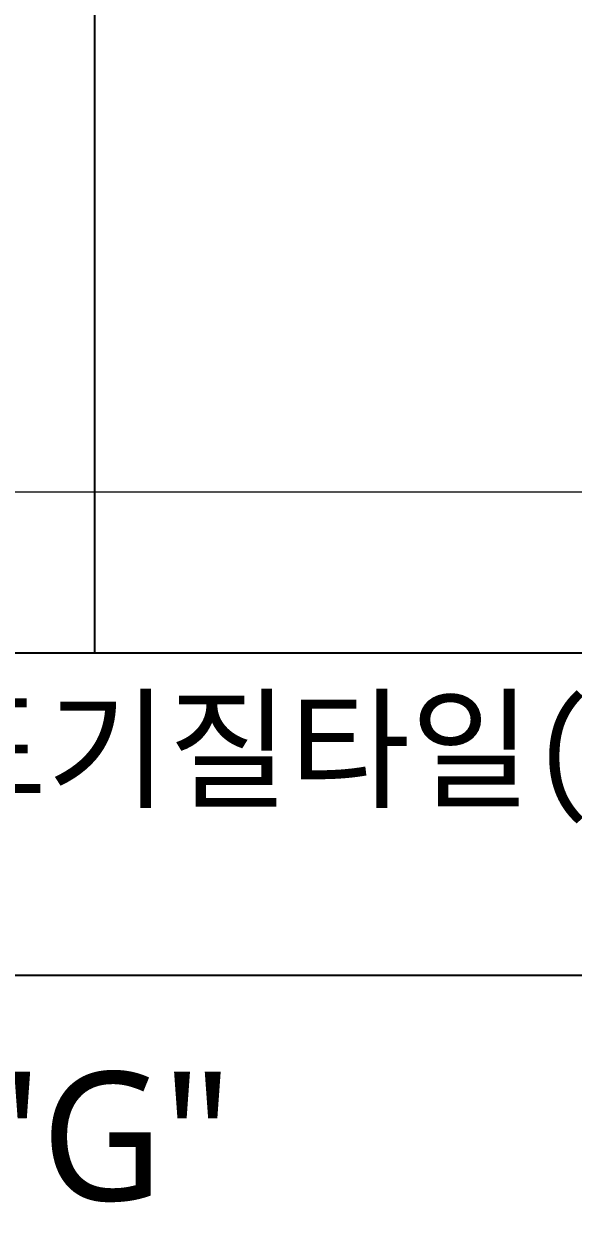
# Model space of a CAD drawing. Header units: millimetres. Extents: x -423835 to -174325, y -1379898 to -1311126.
# Drawn here: x -295123 to -294099, y -1379737 to -1377519 of the extents above; entities that cross this region are included whole.
import ezdxf
from ezdxf.enums import TextEntityAlignment as Align

# ---------------------------------------------------------------- set-up
doc = ezdxf.new("R2010")
doc.units = ezdxf.units.MM
doc.header["$LTSCALE"] = 100
doc.header["$MEASUREMENT"] = 0
doc.layers.get('0').update_dxf_attribs({"linetype": 'CONTINUOUS'})
doc.layers.get('Defpoints').update_dxf_attribs({"color": 153, "linetype": 'CONTINUOUS'})
for name, color, linetype, lineweight in [('A-MKXS-TEXT1', 3, 'CONTINUOUS', 25), ('A-XXXX-FIN2', 6, 'CONTINUOUS', 20), ('A-XXXX-TXT2', 3, 'CONTINUOUS', 25)]:
    doc.layers.add(name, color=color, linetype=linetype, lineweight=lineweight)
doc.layers.add('AA-AXIS-LINE-1', color=1, linetype='CONTINUOUS')
doc.styles.add('돋움체', font='')
doc.styles.add('맑은 고딕', font='malgun.ttf')
doc.styles.get('돋움체').set_extended_font_data('DotumChe')

msp = doc.modelspace()

# ---------------------------------------------------------------- linework, layer by layer
at = {"color": 3, "ltscale": 2}
msp.add_line((-323035.4, -1379291.6), (-278950.4, -1379291.6), dxfattribs=at)
at = {"layer": 'A-XXXX-FIN2'}
msp.add_line((-293391.7, -1378391.6), (-297841.7, -1378391.6), dxfattribs=at)
at = {"layer": 'AA-AXIS-LINE-1'}
msp.add_line((-294991.7, -1375113.9), (-294991.7, -1378691.6), dxfattribs=at)
at = {"layer": 'Defpoints'}
msp.add_line((-279430.4, -1378691.6), (-300992.9, -1378691.6), dxfattribs=at)

# ---------------------------------------------------------------- texts
at = {"layer": 'A-MKXS-TEXT1', "style": '돋움체'}
msp.add_text('THK7 도기질타일(300X600)', height=180, dxfattribs=at).set_placement((-295887.8, -1378871.1), align=Align.MIDDLE_LEFT)
at = {"layer": 'A-XXXX-TXT2', "style": '맑은 고딕'}
msp.add_text('전개도 "G"', height=240, dxfattribs=at).set_placement((-295469.6, -1379591.6), align=Align.MIDDLE_CENTER)

doc.saveas('drawing.dxf')
